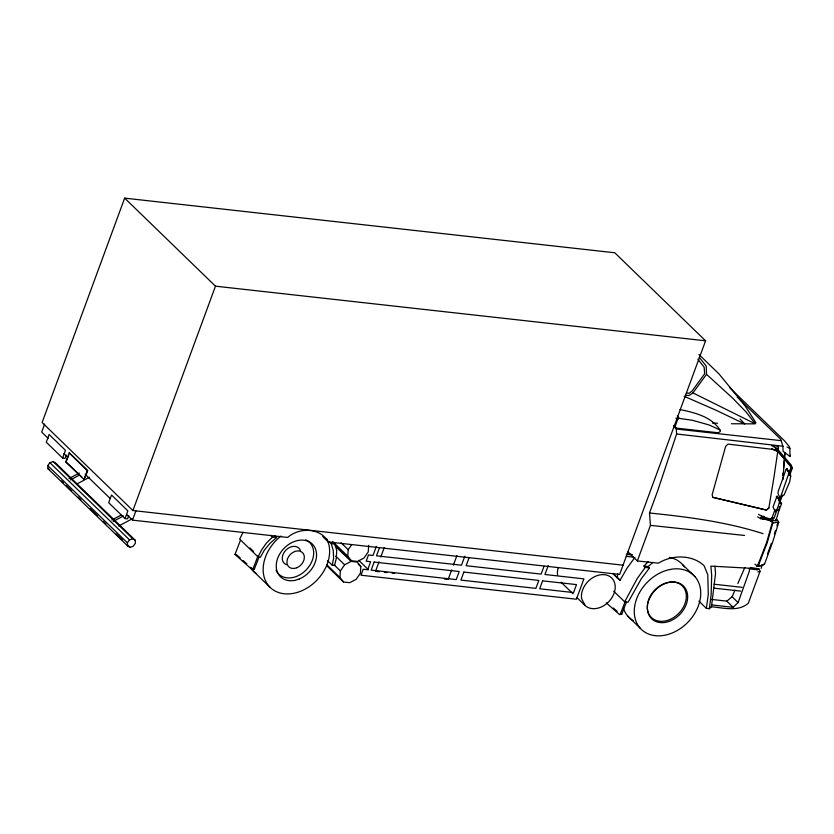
<?xml version="1.0" encoding="UTF-8"?>
<svg xmlns="http://www.w3.org/2000/svg" width="834" height="834" viewBox="0 0 834 834"><rect width="100%" height="100%" fill="white"/><g stroke="black" fill="none" stroke-linecap="round" stroke-linejoin="round"><path stroke-width="1.25" d="M709.369 608.705L711.11 594.871L711.694 575.231L710.86 566.119L759.003 568.746L750.475 567.798L749.432 568.903L749.412 570.998L738.1 602.628L733.096 607.319L711.663 604.931L711.402 606.766L709.369 608.705L706.356 608.361L698.913 601.137M776.287 511.211L779.31 503.038L779.383 500.838L777.017 496.188L773.014 507.062L775.318 511.742L779.519 509.094L781.5 503.715L777.017 496.188M634.945 557.331L626.991 568.225L620.069 580.214L617.452 578.077L617.65 573.552M343.514 581.986L339.949 577.493L340.376 570.925L344.63 564.774L351.093 561.397L357.286 562.095L360.851 566.578L360.424 573.156L356.17 579.307L349.717 582.674L343.514 581.986L326.605 565.598M368.67 545.332L368.253 551.899L363.989 558.05L357.536 561.418L351.333 560.729L347.768 556.236L348.195 549.669L351.739 544.539M784.867 452.435L782.959 479.602M780.593 497.001L788.443 474.567L788.589 472.419L786.973 468.698L786.181 469.198L778.247 491.33L777.966 493.332L779.759 497.627L784.137 494.885L789.673 481.781L790.726 476.068L786.973 468.698M782.876 475.338L783.105 472.847M783.564 467.874L784.262 460.399M784.492 457.908L784.961 452.925M778.987 510.22L779.477 506.394M780.144 501.297L780.478 498.742M706.356 608.361L708.274 594.527L707.795 574.855L704.177 565.827C692.199 554.329 672.058 554.683 658.401 563.179L637.353 560.948L628.012 551.889M711.663 604.931L715.551 573.406L714.915 566.213M774.004 449.536L727.926 444.095L725.601 446.482L712.153 494.698L712.747 497.325L766.363 510.064L768.865 508.01L774.056 476.652L777.736 451.694L775.276 449.662M331.254 543.632L335.289 544.091L336.707 550.909L336.279 558.384L334.59 565.494L332.266 565.233L333.59 558.082L333.266 550.534L331.254 543.632L329.409 541.85M777.569 520.28L772.211 520.823L772.795 522.96L767.217 542.767L758.252 565.775L756.688 566.338L760.608 565.838L764.559 564.013L772.941 541.235L778.747 522.23L777.569 520.28L775.63 519.405M775.839 521.125L778.987 510.241L778.414 509.595M774.411 533.927L775.495 530.424M776.934 525.754L778.018 522.261M761.14 568.361L762.307 564.722M676.218 428.092L675.102 426.799L677.573 419.512L679.21 418.387L692.428 420.284L709.088 424.954L719.971 429.896L720.305 431.543L718.23 432.773L676.218 428.092L673.987 426.476M673.507 426.32L676.301 429.02L676.603 433.993L657.817 490.402L649.498 513.004L650.447 525.368L637.353 560.948M767.509 553.964L771.387 543.309M789.089 473.524L790.882 468.635M777.121 509.751L774.004 518.31L771.367 521.094L762.578 518.675L761.306 517.643L763.079 516.757L770.637 519.082L772.951 517.549L769.73 520.072L761.306 517.643M780.249 501.192L782.48 495.083M789.621 475.516L792.3 468.176L791.341 465.184L777.132 448.734M322.737 536.564L328.294 541.964L619.631 574.438L705.585 340.814L614.783 252.775L124.662 198.138L42.117 422.515L132.919 510.544L623.029 565.181M44.682 424.006L41.7 432.095L48.184 438.392M62.613 458.054L65.448 450.329L49.112 434.483L46.266 442.208L62.613 458.054L65.115 458.335L66.334 455.03M65.667 461.744L69.451 452.852L87.779 470.626L84.005 479.519L65.667 461.744L81.742 476.902M66.574 460.681L68.628 455.093M84.005 479.519L87.289 470.574L68.961 452.799M125.037 518.581L127.873 510.856L111.527 495.01L108.691 502.735L125.037 518.581L127.539 518.863L128.759 515.548M132.919 510.544L215.474 286.177L124.662 198.138M328.294 541.964C320.475 527.432 299.135 527.265 287.678 537.43L132.502 520.135L135.911 510.877M376.342 546.385L373.017 555.444L368.482 554.944L366.178 561.188L370.65 561.689L367.7 569.737L363.217 569.247L361.018 575.22L576.409 599.229L583.904 578.869L544.915 574.501L548.251 565.525M379.407 547.907L376.488 555.83L461.494 565.212L464.809 556.226M375.519 571.3L379.011 561.814M380.752 557.06L384.245 547.573M448.171 579.401L451.663 569.903M453.404 565.16L456.896 555.663M469.031 557.863L466.133 565.723L541.141 574.105L544.039 566.234M774.14 445.783L778.018 446.211L778.476 448.254L777.538 450.798L774.817 450.496L775.756 447.952L771.554 445.492M776.569 451.017L777.496 448.483L778.476 448.254M761.682 516.183L764.392 516.486L763.464 519.029L760.744 518.727L761.682 516.183L758.523 514.338M762.484 519.248L763.423 516.715M759.753 569.956L759.993 571.519L748.317 603.201C738.371 612.146 723.266 607.757 711.402 606.766M771.982 517.789L775.151 509.459M778.758 499.941L780.113 496.376M788.693 473.775L790.955 467.822L789.996 465.528L775.985 449.349M258.978 557.195L254.276 569.32L252.097 569.601L234.969 554.454L240.421 540.349M252.097 569.601L252.869 569.163L258.04 555.83M606.214 602.784L619.526 614.564L620.308 614.137L625.01 602.002M619.526 614.564L621.716 614.293L626.407 602.158M711.715 599.438L726.852 601.126L732.127 596.737L734.983 590.118M737.85 583.498L744.866 567.433M624.666 601.825L637.353 578.316L645.318 567.391L649.498 567.912L641.294 578.765L628.117 602.211L624.666 601.825L613.741 591.233M243.121 532.196L239.65 539.108L258.06 556.956L260.396 557.216L264.222 550.346L269.862 543.466L276.586 537.544L274.751 535.762M258.06 556.956L261.532 550.044L266.421 543.08L272.551 537.096L276.586 537.544M737.287 397.192L780.885 439.445L782.897 446.409L783.084 451.34L789.923 456.386L790.517 455.249M47.746 465.612L49.894 462.661L53.126 461.577L55.555 462.995L135.191 540.203L135.389 543.278L133.252 546.228L130.01 547.312L127.581 545.895L47.955 468.698L47.746 465.612L127.383 542.809L127.581 545.895M127.383 542.809L129.52 539.869L132.762 538.785L135.191 540.203M685.402 395.368L689.03 395.483L692.939 392.897L706.513 374.32L706.231 366.126A548.824 309.56 -83.6 0 0 699.205 357.317M770.637 519.082L769.73 520.072L771.367 521.094M645.318 567.391L643.921 566.036L648.206 561.803M643.921 566.036L648.101 566.557L653.074 562.356M768.854 507.989L766.363 510.043L712.736 497.304M764.559 564.013L762.318 565.41L758.252 565.775M76.947 483.96L89.311 477.329M118.636 526.066L132.126 518.842M68.972 478.528L79.293 473.045M70.379 479.894L79.553 475.026M111.787 520.041L120.961 515.172M113.195 521.406L123.515 515.923M759.065 569.33L757.918 569.851L749.432 568.903M778.747 522.23L772.795 522.96M754.916 564.17L756.719 565.588L757.845 565.171L766.665 542.434L772.201 522.928L771.784 521.323L770.366 520.312M756.719 565.588L759.055 564.993M757.845 571.936L759.993 571.519M754.113 423.87L731.449 423.745M712.434 423.067L717.511 423.255M744.553 535.459L650.447 525.368M626.313 554.339L631.369 554.891M676.301 429.02L781.26 440.665M626.198 556.361L633.694 557.185M215.474 286.177L705.585 340.814M627.251 553.995L632.37 554.558M714.081 584.217L742.156 587.344M713.967 588.137L740.759 591.118M234.969 554.454L236.376 554.61L240.182 557.977M376.791 571.446L379.334 571.728M384.432 572.301L386.986 572.583M392.084 573.146L394.638 573.438M444.345 578.973L446.888 579.255M252.869 569.163L254.276 569.32M620.308 614.137L621.716 614.293M676.603 433.993L783.136 446.242M649.498 513.004C687.8 516.903 726.289 521.844 763.068 533.656M679.981 409.536C694.691 412.663 711.162 416.489 719.971 429.896M686.465 392.96L688.915 393.335L691.97 391.167L704.636 373.809L704.167 367.252A530.403 299.396 -83.6 0 0 697.839 359.266M790.955 467.822L792.3 468.176M775.756 447.952L777.496 448.483M779.31 503.038L781.5 503.715L779.383 500.838M684.141 396.296L716.02 410.224L744.731 423.943L740.008 419.022M692.939 392.897L755.291 423.86L746.086 411.986L732.815 398.287L706.513 374.32M787.087 447.034L789.913 448.598L789.923 456.386M47.955 468.698L49.571 469.636M771.669 448.64L774.817 450.496M757.595 516.871L760.744 518.727M788.443 474.567L790.726 476.068L788.589 472.419M776.256 496.908L779.05 498.774M786.181 469.198L788.693 471.252M675.894 418.136L677.573 419.512M673.424 425.423L675.102 426.799M613.324 607.996L617.129 611.364M243.038 560.5L246.843 563.867M250.648 567.235L253.494 569.758M698.902 354.45L719.096 374.039L744.783 405.407L755.979 422.869M729.708 387.685L784.523 440.832L789.496 446.826L789.913 448.598M682.858 564.91L695.066 576.742A37.645 28.492 -45.9 0 1 669.838 633.882A37.645 28.492 -45.9 0 1 637.624 596.383A37.645 28.492 -45.9 0 1 695.066 576.742M648.101 566.557L649.498 567.912M612.99 573.354L620.069 580.214M613.032 573.792L617.452 578.077M627.752 616.107L639.959 627.929M561.063 582.184L573.062 593.818M576.763 597.405L585.072 605.463A19.14 14.48 -45.9 0 0 612.709 596.32A19.14 14.48 -45.9 0 0 601.741 574.657A19.14 14.48 -45.9 0 0 581.6 598.614L585.072 605.463M341.075 542.767L348.195 549.669M358.766 560.365L368.472 569.778M358.182 563.992L360.851 566.578M332.526 541.412L347.768 556.236M334.424 544.341L351.333 560.729M335.07 545.874L351.093 561.397M335.727 556.142L344.63 564.774M334.142 564.879L340.376 570.925M327.658 560.771L332.266 565.233M326.605 564.555L339.949 577.493M270.716 535.313L272.551 537.096M249.908 547.938L253.526 551.441M253.307 571.081L270.049 587.313M63.937 453.665L67.648 457.251M85.245 474.317L110.265 498.576M126.945 514.745L132.502 520.135M53.126 461.577L132.762 538.785M49.894 462.661L129.52 539.869M61.497 480.884L63.342 482.678M66.126 485.367L71.682 490.757M78.167 497.043L80.94 499.733M90.197 508.709L97.609 515.892M103.166 521.281L105.939 523.971M116.124 533.843L122.608 540.13M127.237 544.612L130.01 547.312M732.127 596.737L738.1 602.628M726.852 601.126L733.096 607.319M776.673 449.995L789.871 464.986M677.312 415.874L679.21 418.387M790.695 465.925L791.33 467.415M557.592 575.335A19.14 14.48 -45.9 0 1 558.196 567.86M256.163 573.458A37.645 28.492 -45.9 0 1 250.888 568.246M326.501 538.503A37.645 28.492 -45.9 0 1 310.915 585.458A37.645 28.492 -45.9 0 1 266.713 583.07A37.645 28.492 -45.9 0 1 280.995 536.043M286.583 564.722A10.529 7.965 -45.9 0 1 285.895 550.148A10.529 7.965 -45.9 0 1 300.428 550.586M305.744 539.838A22.111 16.732 -45.9 0 1 306.078 570.018A22.111 16.732 -45.9 0 1 276.012 570.195M669.285 557.404A37.645 28.492 -45.9 0 1 684.37 566.88M633.527 620.84A37.645 28.492 -45.9 0 1 623.436 608.393M647.549 603.889A22.111 16.732 -45.9 0 1 678.876 583.466A22.111 16.732 -45.9 0 1 674.414 617.024A22.111 16.732 -45.9 0 1 647.403 605.004M374.132 562.053L371.182 570.122L456.219 579.599L459.211 571.519L374.132 562.053M463.85 572.072L460.91 580.11L535.887 588.356L538.816 580.422L463.85 572.072M542.6 580.85L539.702 588.773L573.542 592.588L576.502 584.603L542.6 580.85M299.062 579.088A22.841 17.285 -45.9 0 0 312.375 544.102A22.841 17.285 -45.9 0 0 277.753 558.071A22.841 17.285 -45.9 0 0 299.062 579.088M296.789 567.756A9.852 7.454 -45.9 0 0 302.534 552.65A9.852 7.454 -45.9 0 0 287.594 558.676A9.852 7.454 -45.9 0 0 296.789 567.756M668.92 621.476A22.841 17.285 -45.9 0 0 684.224 586.802A22.841 17.285 -45.9 0 0 649.384 598.729A22.841 17.285 -45.9 0 0 668.92 621.476"/></g></svg>
